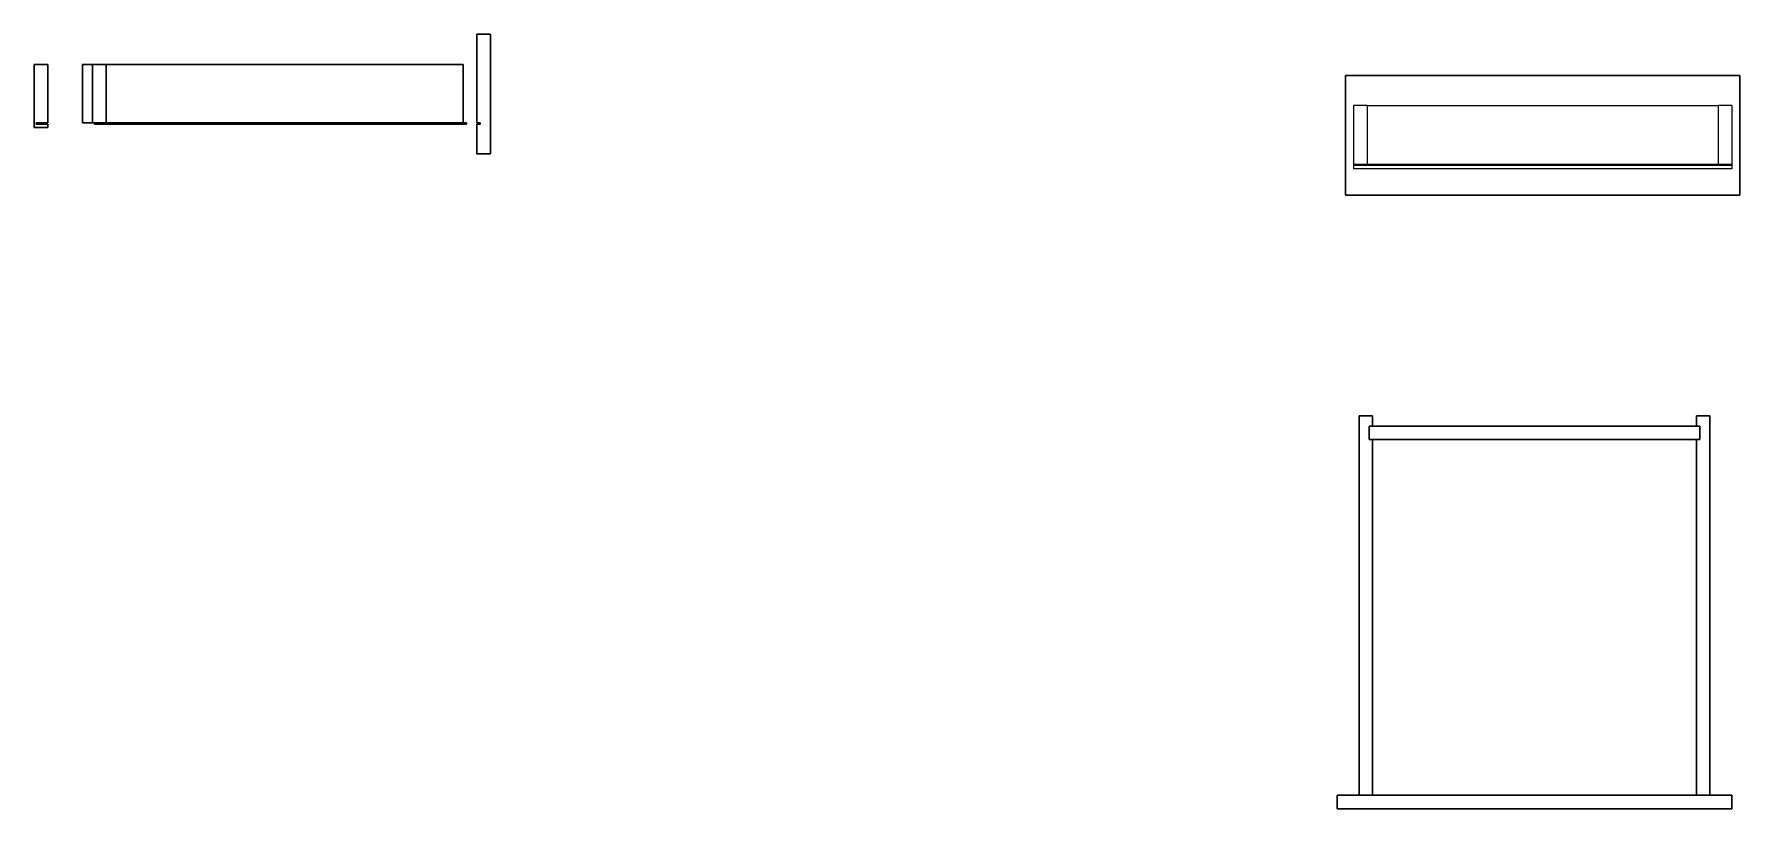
# Model space of a CAD drawing. Header units: millimetres. Extents: x 752 to 3450, y 1167 to 2321.
# Drawn here: x 2853.3 to 3104.1, y 1170.7 to 1284.7 of the extents above; entities that cross this region are included whole.
import ezdxf

# ---------------------------------------------------------------- set-up
doc = ezdxf.new("R2010")
doc.units = ezdxf.units.MM
doc.layers.add('Parti nascoste', color=2, linetype='Continuous', lineweight=9)
doc.layers.add('Struttura', color=7, linetype='Continuous', lineweight=30)

msp = doc.modelspace()

# ---------------------------------------------------------------- linework, layer by layer
at = {"layer": 'Parti nascoste'}
for p, q in [((3049.28, 1274.15), (3047.28, 1274.15)), ((3047.28, 1274.15), (3047.28, 1264.85)), ((3049.28, 1274.15), (3049.28, 1265.55)), ((3049.28, 1274.15), (3100.88, 1274.15)), ((3100.88, 1274.15), (3100.88, 1265.55)), ((3102.88, 1274.15), (3100.88, 1274.15)), ((3102.88, 1274.15), (3102.88, 1265.35)), ((3047.28, 1265.55), (3102.88, 1265.55)), ((3102.88, 1265.35), (3047.28, 1265.35)), ((3102.88, 1264.85), (3047.28, 1264.85)), ((3102.88, 1265.35), (3102.88, 1264.85))]:
    msp.add_line(p, q, dxfattribs=at)
at = {"layer": 'Struttura'}
for p, q in [((2918.36, 1284.66), (2920.36, 1284.66)), ((2918.36, 1271.61), (2918.36, 1284.66)), ((2920.36, 1267.06), (2920.36, 1284.66)), ((2853.26, 1270.91), (2853.26, 1280.21)), ((2853.26, 1280.21), (2855.26, 1280.21)), ((2855.26, 1280.21), (2855.26, 1271.61)), ((2916.36, 1280.21), (2860.36, 1280.21)), ((2860.36, 1280.21), (2860.36, 1271.61)), ((2861.86, 1280.21), (2861.86, 1271.61)), ((2863.86, 1271.61), (2863.86, 1280.21)), ((2916.36, 1280.21), (2916.36, 1271.61)), ((3046.08, 1278.6), (3046.08, 1261)), ((3046.08, 1278.6), (3104.08, 1278.6)), ((3104.08, 1261), (3104.08, 1278.6)), ((2853.26, 1270.91), (2855.26, 1270.91)), ((2853.56, 1271.41), (2853.56, 1271.61)), ((2853.56, 1271.61), (2855.26, 1271.61)), ((2853.56, 1271.41), (2855.26, 1271.41)), ((2855.26, 1270.91), (2855.26, 1271.41)), ((2860.36, 1271.61), (2916.36, 1271.61)), ((2862.16, 1271.41), (2862.16, 1271.61)), ((2916.86, 1271.61), (2862.16, 1271.61)), ((2862.16, 1271.41), (2916.86, 1271.41)), ((2916.86, 1271.41), (2916.86, 1271.61)), ((2918.36, 1271.61), (2918.86, 1271.61)), ((2918.36, 1267.06), (2918.36, 1271.41)), ((2918.86, 1271.41), (2918.36, 1271.41)), ((2918.86, 1271.41), (2918.86, 1271.61)), ((2920.36, 1267.06), (2918.36, 1267.06)), ((3046.08, 1261), (3104.08, 1261)), ((3048.08, 1228.54), (3048.08, 1172.74)), ((3050.08, 1228.54), (3048.08, 1228.54)), ((3098.18, 1227.04), (3049.58, 1227.04)), ((3049.58, 1227.04), (3049.58, 1225.04)), ((3050.08, 1228.54), (3050.08, 1227.04)), ((3099.68, 1228.54), (3097.68, 1228.54)), ((3097.68, 1228.54), (3097.68, 1227.04)), ((3098.18, 1227.04), (3098.18, 1225.04)), ((3099.68, 1228.54), (3099.68, 1172.74)), ((3049.58, 1225.04), (3098.18, 1225.04)), ((3050.08, 1225.04), (3050.08, 1172.74)), ((3097.68, 1225.04), (3097.68, 1172.74)), ((3102.88, 1172.74), (3044.88, 1172.74)), ((3044.88, 1170.74), (3044.88, 1172.74)), ((3102.88, 1170.74), (3102.88, 1172.74)), ((3102.88, 1170.74), (3044.88, 1170.74))]:
    msp.add_line(p, q, dxfattribs=at)

doc.saveas('drawing.dxf')
